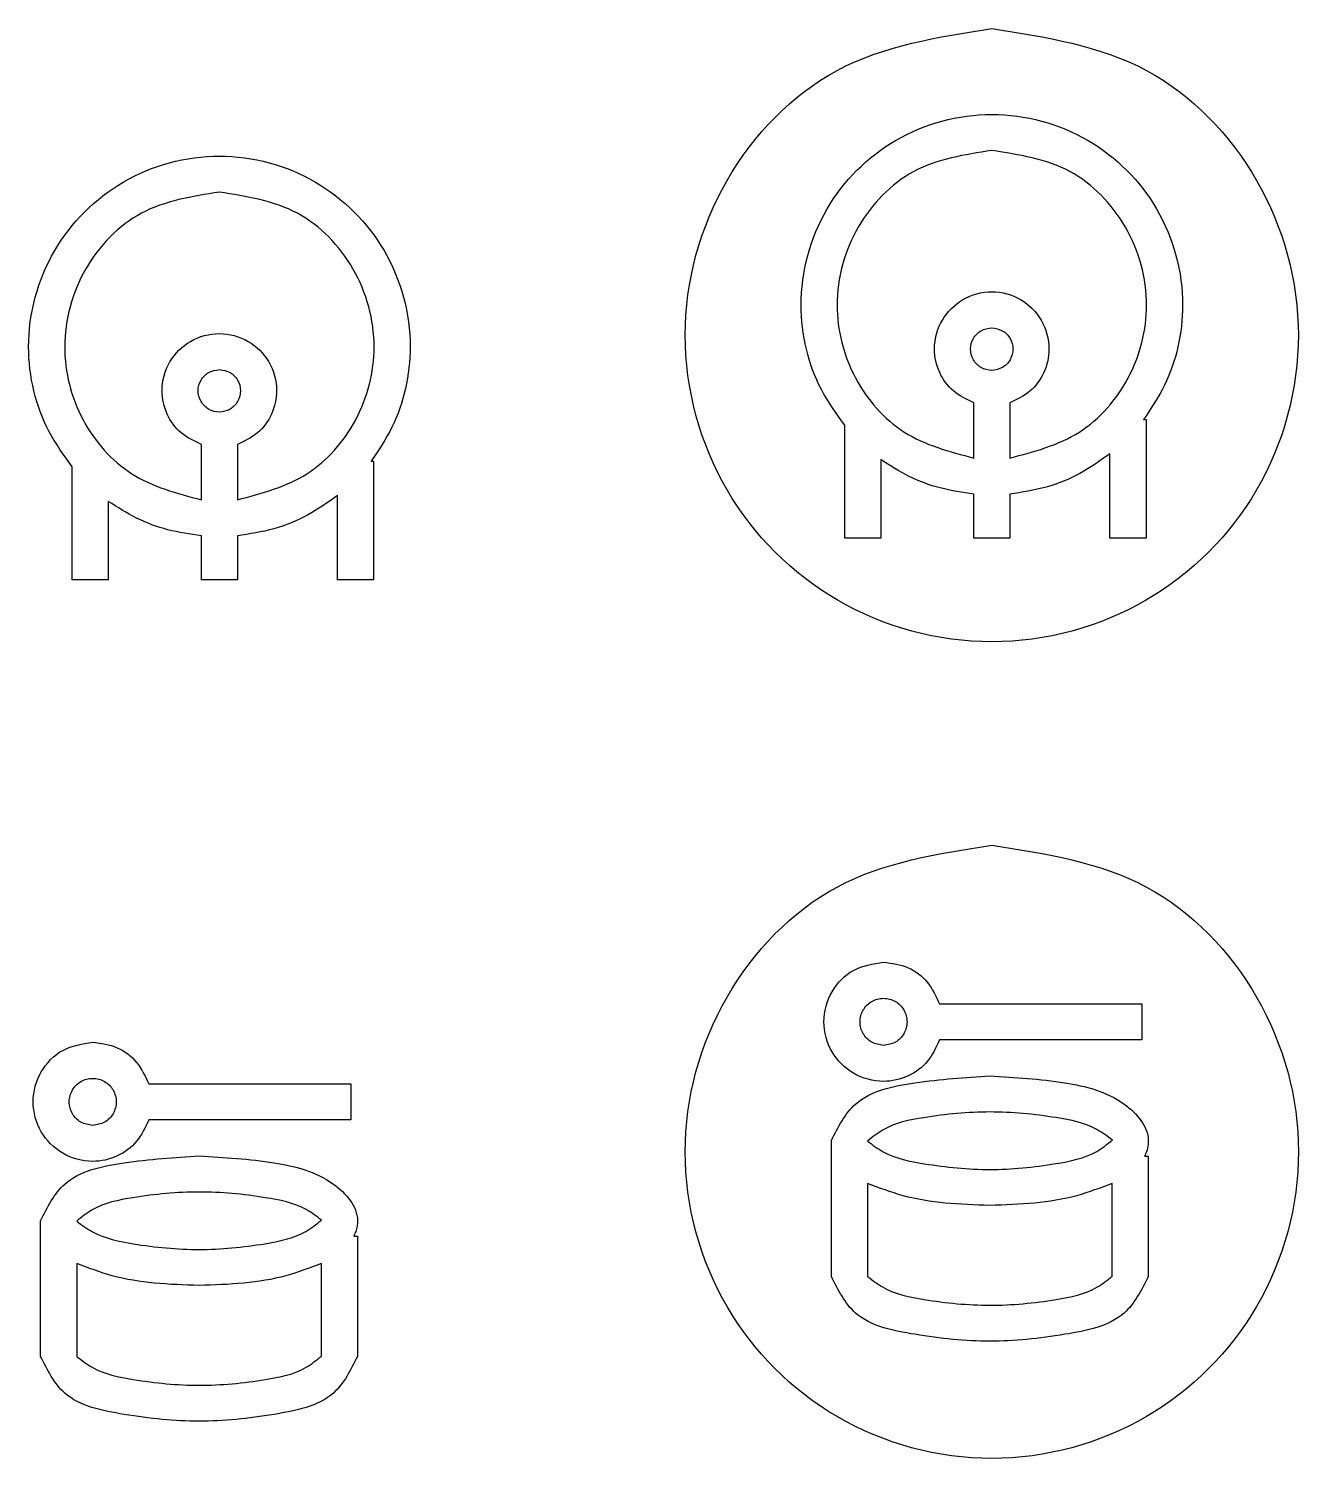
# Model space of a CAD drawing. Extents: x 94.2 to 110.9, y 183.9 to 225.2.
# Drawn here: x 94.26 to 110.83, y 206.56 to 225.22 of the extents above; entities that cross this region are included whole.
import ezdxf

# ---------------------------------------------------------------- set-up
doc = ezdxf.new("R2010")
doc.units = 0
doc.layers.add('Calque_1', color=7, linetype='CONTINUOUS')

msp = doc.modelspace()

# ---------------------------------------------------------------- linework, layer by layer
at = {"layer": 'Calque_1', "color": 7}
for points in [[(106.592867, 219.612115), (106.592867, 220.334596)], [(107.063233, 220.334596), (107.063233, 219.612115)], [(105.378098, 219.591886), (105.378098, 218.569311), (104.907733, 218.569311), (104.907733, 220.042496)], [(108.839998, 220.114936), (108.839998, 218.569311), (108.369633, 218.569311), (108.369633, 219.668086)], [(108.808019, 220.114936), (108.839998, 220.114936)], [(96.512814, 219.067496), (96.512814, 219.789978)], [(96.98318, 219.789978), (96.98318, 219.067496)], [(98.759945, 219.570318), (98.759945, 218.024692), (98.289579, 218.024692), (98.289579, 219.123468)], [(98.727962, 219.570318), (98.759945, 219.570318)], [(95.298045, 219.047268), (95.298045, 218.024692), (94.827679, 218.024692), (94.827679, 219.497878)], [(107.062951, 219.142215), (107.062951, 218.569311), (106.592585, 218.569311), (106.592585, 219.142215)], [(96.982898, 218.597596), (96.982898, 218.024692), (96.512532, 218.024692), (96.512532, 218.597596)], [(106.145482, 212.491817), (108.783413, 212.491817), (108.783413, 212.02184), (106.145482, 212.02184)], [(95.825702, 211.447694), (98.463633, 211.447694), (98.463633, 210.977716), (95.825702, 210.977716)], [(104.73418, 208.935987), (104.73418, 210.707009)], [(105.205661, 210.701745), (105.205661, 210.699862)], [(108.820645, 210.503033), (108.870245, 210.503033), (108.870245, 208.935987)], [(105.205611, 210.149832), (105.205611, 208.936107)], [(108.399873, 208.940806), (108.399167, 210.149832)], [(94.414393, 207.891871), (94.414393, 209.662893)], [(94.885888, 209.657622), (94.885888, 209.655738)], [(98.500865, 209.458909), (98.550466, 209.458909), (98.550466, 207.891871)], [(94.885831, 209.105715), (94.885831, 207.89199)], [(98.0801, 207.896682), (98.079394, 209.105715)]]:
    msp.add_lwpolyline(points, dxfattribs=at)
for points in [[(106.827712, 214.561917)], [(105.415027, 213.034841)], [(95.095247, 211.990718)], [(106.802897, 211.551869)], [(96.483117, 210.507746)]]:
    msp.add_lwpolyline(points, close=True, dxfattribs=at)
for points, knots in [([(106.827768, 225.215594), (106.122533, 225.105737), (104.733127, 224.889302), (103.203403, 223.296735), (102.637104, 221.219265), (103.203404, 219.119995), (104.733122, 217.591527), (106.82765, 217.024755), (108.922117, 217.59168), (110.451868, 219.119942), (111.018562, 221.219265), (110.451867, 223.296789), (108.922122, 224.889145), (107.532845, 225.105693), (106.827768, 225.215594)], [0, 0, 0, 0, 2.091676, 4.120877, 6.212554, 8.30423, 10.333431, 12.425107, 14.516378, 16.545727, 18.637458, 20.729189, 22.758539, 24.84981, 24.84981, 24.84981, 24.84981]), ([(104.907733, 220.042496), (104.799133, 220.192968), (104.580602, 220.495756), (104.385734, 221.034187), (104.285114, 221.84686), (104.573681, 222.911912), (105.525006, 223.860989), (106.827861, 224.21542), (108.130747, 223.860921), (109.082539, 222.912097), (109.368468, 221.857383), (109.275754, 221.065295), (109.101837, 220.553477), (108.905498, 220.260429), (108.808019, 220.114936)], [0, 0, 0, 0, 0.554589, 1.11598, 1.695343, 2.995782, 4.259046, 5.559655, 6.860501, 8.124086, 9.42459, 9.9726, 10.503628, 11.027238, 11.027238, 11.027238, 11.027238]), ([(94.827679, 219.497878), (94.71908, 219.648349), (94.500549, 219.951138), (94.305681, 220.489568), (94.205061, 221.302241), (94.493627, 222.367294), (95.444952, 223.316371), (96.747808, 223.670802), (98.050694, 223.316302), (99.002486, 222.367478), (99.288415, 221.312764), (99.195701, 220.520677), (99.021783, 220.008858), (98.825442, 219.715811), (98.727962, 219.570318)], [0, 0, 0, 0, 0.554589, 1.11598, 1.695343, 2.995782, 4.259046, 5.559655, 6.860501, 8.124086, 9.42459, 9.9726, 10.503628, 11.02724, 11.02724, 11.02724, 11.02724]), ([(106.82805, 223.626225), (106.472327, 223.570476), (105.771144, 223.460588), (104.999777, 222.657624), (104.719268, 221.632416), (104.974194, 220.633097), (105.644224, 219.863291), (106.274563, 219.696394), (106.592867, 219.612115)], [0, 0, 0, 0, 1.055192, 2.079942, 3.134673, 4.114353, 5.06425, 6.033231, 6.033231, 6.033231, 6.033231]), ([(107.063233, 219.612115), (107.381537, 219.696394), (108.011877, 219.863291), (108.681906, 220.633097), (108.936833, 221.632416), (108.656324, 222.657624), (107.884956, 223.460588), (107.183773, 223.570476), (106.82805, 223.626225)], [0, 0, 0, 0, 0.968981, 1.918879, 2.898558, 3.95329, 4.97804, 6.033231, 6.033231, 6.033231, 6.033231]), ([(96.747997, 223.081606), (96.392274, 223.025858), (95.691091, 222.915969), (94.919723, 222.113006), (94.639214, 221.087798), (94.894141, 220.088479), (95.56417, 219.318673), (96.19451, 219.151775), (96.512814, 219.067496)], [0, 0, 0, 0, 1.055192, 2.079942, 3.134673, 4.114353, 5.06425, 6.033231, 6.033231, 6.033231, 6.033231]), ([(96.98318, 219.067496), (97.301484, 219.151775), (97.931824, 219.318673), (98.601853, 220.088479), (98.856779, 221.087798), (98.576271, 222.113006), (97.804903, 222.915969), (97.10372, 223.025858), (96.747997, 223.081606)], [0, 0, 0, 0, 0.968981, 1.918879, 2.898558, 3.95329, 4.97804, 6.033231, 6.033231, 6.033231, 6.033231]), ([(106.592867, 220.334596), (106.499624, 220.378551), (106.313995, 220.466054), (106.125938, 220.724712), (106.051266, 221.060569), (106.150876, 221.426601), (106.436952, 221.71115), (106.827752, 221.817114), (107.218405, 221.711112), (107.503661, 221.42637), (107.602826, 221.060563), (107.528549, 220.724906), (107.341334, 220.466166), (107.156182, 220.378571), (107.063233, 220.334596)], [0, 0, 0, 0, 0.305234, 0.607656, 0.920849, 1.311041, 1.690154, 2.080693, 2.470357, 2.848979, 3.239099, 3.552232, 3.854238, 4.158691, 4.158691, 4.158691, 4.158691]), ([(106.82805, 221.311078), (106.779137, 221.303466), (106.682888, 221.288486), (106.576814, 221.178818), (106.537249, 221.035196), (106.576683, 220.889806), (106.682563, 220.783385), (106.827635, 220.743567), (106.972501, 220.783576), (107.077582, 220.889986), (107.116958, 221.035195), (107.07745, 221.178645), (106.972184, 221.288261), (106.876516, 221.303406), (106.82805, 221.311078)], [0, 0, 0, 0, 0.14511, 0.285541, 0.42939, 0.574754, 0.715853, 0.861045, 1.004961, 1.145714, 1.29106, 1.43489, 1.574974, 1.718808, 1.718808, 1.718808, 1.718808]), ([(96.512814, 219.789978), (96.41957, 219.833932), (96.233942, 219.921436), (96.045885, 220.180094), (95.971213, 220.515951), (96.070823, 220.881982), (96.356899, 221.166531), (96.747699, 221.272496), (97.138351, 221.166493), (97.423607, 220.881752), (97.522772, 220.515945), (97.448495, 220.180288), (97.261281, 219.921548), (97.076129, 219.833952), (96.98318, 219.789978)], [0, 0, 0, 0, 0.305234, 0.607656, 0.920849, 1.311041, 1.690154, 2.080693, 2.470357, 2.848979, 3.239099, 3.552232, 3.854238, 4.158691, 4.158691, 4.158691, 4.158691]), ([(96.747997, 220.76646), (96.699084, 220.758847), (96.602835, 220.743867), (96.496761, 220.6342), (96.457196, 220.490578), (96.496629, 220.345188), (96.602509, 220.238767), (96.747582, 220.198949), (96.892447, 220.238958), (96.997529, 220.345367), (97.036905, 220.490576), (96.997397, 220.634027), (96.892131, 220.743642), (96.796463, 220.758787), (96.747997, 220.76646)], [0, 0, 0, 0, 0.14511, 0.285541, 0.42939, 0.574754, 0.715853, 0.861045, 1.004961, 1.145714, 1.29106, 1.43489, 1.574974, 1.718808, 1.718808, 1.718808, 1.718808]), ([(106.592585, 219.142215), (106.445718, 219.163856), (106.155289, 219.206651), (105.741885, 219.359217), (105.498851, 219.514656), (105.378098, 219.591886)], [0, 0, 0, 0, 0.444663, 0.87932, 1.308548, 1.308548, 1.308548, 1.308548]), ([(108.369633, 219.668086), (108.24197, 219.577807), (107.985371, 219.396347), (107.539503, 219.215261), (107.223165, 219.166772), (107.062951, 219.142215)], [0, 0, 0, 0, 0.468154, 0.940982, 1.426193, 1.426193, 1.426193, 1.426193]), ([(96.512532, 218.597596), (96.365665, 218.619237), (96.075236, 218.662033), (95.661831, 218.814599), (95.418798, 218.970037), (95.298045, 219.047268)], [0, 0, 0, 0, 0.444663, 0.87932, 1.308548, 1.308548, 1.308548, 1.308548]), ([(98.289579, 219.123468), (98.161917, 219.033189), (97.905318, 218.851729), (97.45945, 218.670642), (97.143111, 218.622154), (96.982898, 218.597596)], [0, 0, 0, 0, 0.468154, 0.940982, 1.426193, 1.426193, 1.426193, 1.426193]), ([(106.827712, 214.561917), (106.122175, 214.452047), (104.732307, 214.235608), (103.202306, 212.642466), (102.63606, 210.564837), (103.202377, 208.465528), (104.732454, 206.937106), (106.827474, 206.370462), (108.922374, 206.937414), (110.452517, 208.465421), (111.019624, 210.564837), (110.452583, 212.642574), (108.922539, 214.235291), (107.53293, 214.451959), (106.827712, 214.561917)], [0, 0, 0, 0, 2.092521, 4.122154, 6.214214, 8.305523, 10.334833, 12.427315, 14.518983, 16.548592, 18.64001, 20.732181, 22.762112, 24.853818, 24.853818, 24.853818, 24.853818]), ([(106.145482, 212.02184), (106.100248, 211.92349), (106.01027, 211.727853), (105.740363, 211.528793), (105.389466, 211.449799), (105.008055, 211.553963), (104.711408, 211.850578), (104.600347, 212.258245), (104.71135, 212.661609), (105.008289, 212.970887), (105.278186, 213.013325), (105.415027, 213.034841)], [0, 0, 0, 0, 0.320498, 0.63753, 0.965206, 1.371189, 1.765944, 2.17193, 2.577908, 2.972664, 3.378647, 3.378647, 3.378647, 3.378647]), ([(105.415027, 213.034841), (105.524736, 213.020483), (105.740701, 212.992219), (106.010176, 212.784532), (106.100221, 212.589733), (106.145482, 212.491817)], [0, 0, 0, 0, 0.327753, 0.645188, 0.966, 0.966, 0.966, 0.966]), ([(105.414957, 211.950381), (105.46902, 211.958817), (105.575551, 211.975439), (105.692828, 212.097542), (105.736315, 212.256819), (105.692828, 212.41777), (105.575553, 212.534955), (105.414956, 212.578478), (105.254359, 212.534955), (105.137081, 212.417771), (105.09359, 212.256819), (105.13708, 212.097541), (105.25436, 211.975439), (105.360893, 211.958817), (105.414957, 211.950381)], [0, 0, 0, 0, 0.160355, 0.315983, 0.476338, 0.636695, 0.792325, 0.952681, 1.113039, 1.268671, 1.429029, 1.589384, 1.745014, 1.905372, 1.905372, 1.905372, 1.905372]), ([(95.825702, 210.977716), (95.780468, 210.879366), (95.69049, 210.683728), (95.420584, 210.484664), (95.069685, 210.405667), (94.688272, 210.509837), (94.391625, 210.806454), (94.280559, 211.214122), (94.391565, 211.617489), (94.688508, 211.926765), (94.958406, 211.969202), (95.095247, 211.990718)], [0, 0, 0, 0, 0.320499, 0.637534, 0.96521, 1.371195, 1.765957, 2.171942, 2.577924, 2.97268, 3.378665, 3.378665, 3.378665, 3.378665]), ([(95.095247, 211.990718), (95.204957, 211.976359), (95.420922, 211.948094), (95.690395, 211.740406), (95.780441, 211.545608), (95.825702, 211.447694)], [0, 0, 0, 0, 0.327754, 0.645189, 0.965999, 0.965999, 0.965999, 0.965999]), ([(104.73418, 210.707009), (104.823363, 210.884309), (105.041027, 211.317036), (105.893369, 211.493516), (106.482298, 211.5313), (106.802897, 211.551869)], [0, 0, 0, 0, 0.571268, 1.39427, 2.377588, 2.377588, 2.377588, 2.377588]), ([(106.802897, 211.551869), (107.130406, 211.532269), (107.732281, 211.496249), (108.504464, 211.309027), (108.887367, 210.874972), (108.866242, 210.635982), (108.849849, 210.567045), (108.830384, 210.524379), (108.820645, 210.503033)], [0, 0, 0, 0, 0.982138, 1.80491, 2.376212, 2.447517, 2.517655, 2.587882, 2.587882, 2.587882, 2.587882]), ([(95.095184, 210.906258), (95.149246, 210.914693), (95.255777, 210.931313), (95.373051, 211.053418), (95.416534, 211.212694), (95.37305, 211.373644), (95.255777, 211.490828), (95.095181, 211.534346), (94.934583, 211.490827), (94.8173, 211.373647), (94.77381, 211.212694), (94.817299, 211.053415), (94.934584, 210.931313), (95.041119, 210.914692), (95.095184, 210.906258)], [0, 0, 0, 0, 0.160353, 0.315977, 0.476335, 0.63669, 0.792315, 0.952669, 1.113031, 1.268662, 1.429018, 1.589377, 1.745007, 1.905368, 1.905368, 1.905368, 1.905368]), ([(108.400861, 210.713973), (108.335292, 210.763101), (108.120898, 210.923739), (107.560985, 211.035506), (106.803401, 211.108762), (106.046955, 211.035022), (105.48282, 210.923125), (105.27139, 210.754247), (105.205661, 210.701745)], [0, 0, 0, 0, 0.244078, 0.798069, 1.665383, 2.531452, 3.086276, 3.336572, 3.336572, 3.336572, 3.336572]), ([(105.205661, 210.699862), (105.272391, 210.650909), (105.48997, 210.491297), (106.04834, 210.377444), (106.803903, 210.302587), (107.558044, 210.378467), (108.121618, 210.492166), (108.334761, 210.661469), (108.400861, 210.713973)], [0, 0, 0, 0, 0.246654, 0.804226, 1.664946, 2.526561, 3.08543, 3.336651, 3.336651, 3.336651, 3.336651]), ([(94.414393, 209.662893), (94.503576, 209.84019), (94.721242, 210.272916), (95.573586, 210.449392), (96.162517, 210.487177), (96.483117, 210.507746)], [0, 0, 0, 0, 0.571264, 1.394267, 2.377591, 2.377591, 2.377591, 2.377591]), ([(96.483117, 210.507746), (96.810629, 210.488146), (97.412508, 210.452126), (98.184663, 210.264905), (98.567621, 209.830853), (98.546449, 209.591858), (98.530029, 209.52293), (98.510589, 209.480256), (98.500865, 209.458909)], [0, 0, 0, 0, 0.982138, 1.80491, 2.376207, 2.44752, 2.517665, 2.587877, 2.587877, 2.587877, 2.587877]), ([(106.803208, 209.860984), (106.60806, 209.867505), (106.227188, 209.88023), (105.685281, 209.965115), (105.358531, 210.090944), (105.205611, 210.149832)], [0, 0, 0, 0, 0.585876, 1.143461, 1.633973, 1.633973, 1.633973, 1.633973]), ([(108.399167, 210.149832), (108.24634, 210.090948), (107.919909, 209.965174), (107.37864, 209.880229), (106.998295, 209.867503), (106.803448, 209.860984)], [0, 0, 0, 0, 0.49025, 1.04715, 1.632124, 1.632124, 1.632124, 1.632124]), ([(98.081088, 209.669849), (98.015518, 209.718978), (97.801123, 209.879615), (97.241211, 209.991383), (96.483625, 210.064638), (95.72718, 209.990898), (95.163042, 209.879004), (94.951615, 209.710123), (94.885888, 209.657622)], [0, 0, 0, 0, 0.244079, 0.798072, 1.665383, 2.531457, 3.086281, 3.336572, 3.336572, 3.336572, 3.336572]), ([(94.885888, 209.655738), (94.952619, 209.606785), (95.170197, 209.447173), (95.728567, 209.33332), (96.484129, 209.258463), (97.238271, 209.334343), (97.801841, 209.448048), (98.014987, 209.617347), (98.081088, 209.669849)], [0, 0, 0, 0, 0.246654, 0.804226, 1.664946, 2.526559, 3.085428, 3.33665, 3.33665, 3.33665, 3.33665]), ([(96.483428, 208.816854), (96.28828, 208.823375), (95.907408, 208.836101), (95.365501, 208.920992), (95.038751, 209.046825), (94.885831, 209.105715)], [0, 0, 0, 0, 0.585876, 1.143462, 1.633977, 1.633977, 1.633977, 1.633977]), ([(98.079394, 209.105715), (97.926568, 209.046829), (97.600137, 208.92105), (97.058868, 208.8361), (96.678522, 208.823373), (96.483675, 208.816854)], [0, 0, 0, 0, 0.490252, 1.047153, 1.632127, 1.632127, 1.632127, 1.632127]), ([(108.870245, 208.935987), (108.781119, 208.757881), (108.563846, 208.323691), (107.711607, 208.156005), (106.802507, 208.053713), (105.893362, 208.15597), (105.040551, 208.323598), (104.823285, 208.757879), (104.73418, 208.935987)], [0, 0, 0, 0, 0.572294, 1.395148, 2.37728, 3.360593, 4.183677, 4.755937, 4.755937, 4.755937, 4.755937]), ([(105.205611, 208.936107), (105.271422, 208.885325), (105.485695, 208.719984), (106.047364, 208.60692), (106.805423, 208.531268), (107.560876, 208.60618), (108.125896, 208.717751), (108.335164, 208.888124), (108.399873, 208.940806)], [0, 0, 0, 0, 0.24752, 0.8059, 1.66874, 2.53753, 3.091981, 3.340169, 3.340169, 3.340169, 3.340169]), ([(98.550466, 207.891871), (98.46134, 207.713762), (98.244068, 207.279568), (97.391828, 207.111876), (96.482726, 207.009582), (95.573577, 207.11184), (94.720763, 207.279475), (94.503498, 207.71376), (94.414393, 207.891871)], [0, 0, 0, 0, 0.572299, 1.395156, 2.377288, 3.360606, 4.183693, 4.755959, 4.755959, 4.755959, 4.755959]), ([(94.885831, 207.89199), (94.951642, 207.841207), (95.165913, 207.675861), (95.727584, 207.562797), (96.485643, 207.487145), (97.241097, 207.562056), (97.806118, 207.67363), (98.015389, 207.844001), (98.0801, 207.896682)], [0, 0, 0, 0, 0.247523, 0.805904, 1.668743, 2.537534, 3.091986, 3.340178, 3.340178, 3.340178, 3.340178])]:
    msp.add_open_spline(points, degree=3, knots=knots, dxfattribs=at)

doc.saveas('drawing.dxf')
